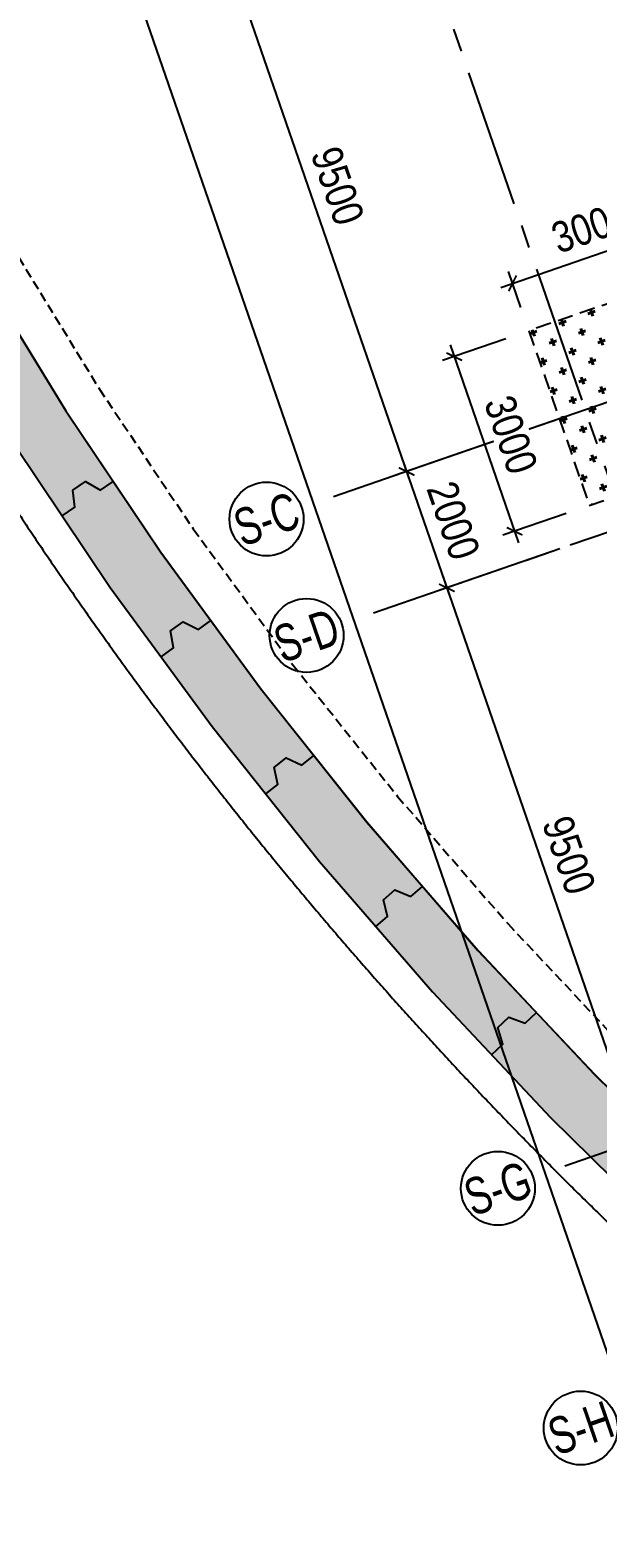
# Model space of a CAD drawing. Header units: millimetres. Extents: x -1534340 to 1713810, y -1348191 to 1114081.
# Drawn here: x 1041314 to 1050513, y -333544 to -309229 of the extents above; entities that cross this region are included whole.
import ezdxf
from ezdxf.enums import TextEntityAlignment as Align
from ezdxf.xclip import XClip

# ---------------------------------------------------------------- set-up
doc = ezdxf.new("R2010")
doc.units = ezdxf.units.MM
doc.header["$LTSCALE"] = 100
doc.header["$XCLIPFRAME"] = 0
doc.header["$PDMODE"] = 32
doc.header["$PDSIZE"] = 2.5
for name, pattern in [('CENTER2', [1.125, 0.75, -0.125, 0.125, -0.125]), ('DASHED', [4.5, 3, -1.5]), ('HIDDEN', [0.375, 0.25, -0.125]), ('Xref_ST_MBDV Cot vach 30.7.2022$0$DASHDOT', [1, 0.5, -0.25, 0, -0.25])]:
    doc.linetypes.add(name, pattern=pattern)
doc.layers.add('0-Hatch', color=250, linetype='Continuous', lineweight=40)
for name, color, linetype in [('0-khuat', 3, 'HIDDEN'), ('ccu11-Khuat', 9, 'DASHED'), ('ccu12-Truc', 13, 'CENTER2'), ('KC2-DIM', 251, 'Continuous'), ('KT-Dim', 8, 'Continuous'), ('Xref_ST_MBDV Cot vach 30.7.2022$0$Xref_ST_MBDV Cot vach 30.7.2022|Xref_ST_MBDV Cot vach 30.7.2022|Xref_ST_MBDV Cot vach 30.7.2022|Xref_ST_MBDV Cot vach 30.7.2022|A-CORE-OTLN', 2, 'Continuous'), ('Xref_ST_MBDV Cot vach 30.7.2022$0$Xref_ST_MBDV Cot vach 30.7.2022|Xref_ST_MBDV Cot vach 30.7.2022|Xref_ST_MBDV Cot vach 30.7.2022|Xref_ST_MBDV Cot vach 30.7.2022|A-WALL-PATT', 251, 'Continuous'), ('Xref_ST_MBDV Cot vach 30.7.2022$0$Xref_ST_MBDV Cot vach 30.7.2022|Xref_ST_MBDV Cot vach 30.7.2022|Xref_ST_MBDV Cot vach 30.7.2022|Xref_ST_MBDV Cot vach 30.7.2022|ccu12-Thay', 7, 'Continuous'), ('Xref_ST_MBDV Cot vach 30.7.2022$0$Xref_ST_MBDV Cot vach 30.7.2022|Xref_ST_MBDV Cot vach 30.7.2022|Xref_ST_MBDV Cot vach 30.7.2022|Xref_ST_MBDV Cot vach 30.7.2022|Site_plot line', 1, 'Xref_ST_MBDV Cot vach 30.7.2022$0$DASHDOT'), ('Xref_ST_MBDV Cot vach 30.7.2022|Xref_ST_MBDV Cot vach 30.7.2022|Xref_ST_MBDV Cot vach 30.7.2022|Xref_ST_MBDV Cot vach 30.7.2022|A-GRID-SYM', 50, 'Continuous')]:
    doc.layers.add(name, color=color, linetype=linetype)
doc.styles.add('Arial Narrow', font='ARIALN.TTF')
doc.styles.add('HBA-Text', font='GOTHIC.TTF')
doc.dimstyles.new('ccu12-200', dxfattribs={"dimscale": 200, "dimtxt": 2.5, "dimasz": 1, "dimexe": 1, "dimexo": 2, "dimgap": 1, "dimtad": 1, "dimdec": 0, "dimrnd": 5, "dimdsep": 46, "dimtxsty": 'Arial Narrow', "dimblk": 'ARCHTICK', "dimcen": -1, "dimdle": 1, "dimclrd": 256, "dimclre": 256, "dimclrt": 3, "dimadec": 0, "dimazin": 2, "dimtfac": 0.1, "dimtdec": 0, "dimtmove": 0, "dimatfit": 1, "dimldrblk": 'ARCHTICK', "dimfxl": 1, "dimtvp": 0.833333, "dimtolj": 1, "dimtzin": 12, "dimarcsym": 0})

# ---------------------------------------------------------------- blocks, each defined once
blk = doc.blocks.new('MC3000X3000')
at = {"layer": '0-Hatch', "ltscale": 2}
h = blk.add_hatch(dxfattribs=at)
h.set_pattern_fill('CROSS', color=256, scale=1000, style=0)
h.set_pattern_definition([(360, (0, -5e-10), (250, 250), [125, -375]), (90, (62.5, -62.5), (-250, 250), [125, -375])])
h.paths.add_polyline_path([(7876789, 1547059), (7876789, 1550059), (7873789, 1550059), (7873789, 1547059)])
at = {"layer": '0-khuat', "ltscale": 10}
blk.add_lwpolyline([(7873789, 1547059), (7876789, 1547059), (7876789, 1550059), (7873789, 1550059)], close=True, dxfattribs=at)
blk = doc.blocks.new('MBKC-B1-PN')
at = {"layer": 'ccu11-Khuat', "ltscale": 0.5}
blk.add_lwpolyline([(-13994, 14013), (-13389, 11348), (-12676, 8710), (-11856, 6103), (-10930, 3532), (-9900, 1001), (-8768, -1486), (-7535, -3925), (-6204, -6311), (-4777, -8642), (-3255, -10912), (-1642, -13118), (59, -15256), (1846, -17323), (3716, -19316), (5666, -21230), (7692, -23064), (9792, -24813), (11961, -26475), (14196, -28048)], dxfattribs=at)
at = {"layer": 'Xref_ST_MBDV Cot vach 30.7.2022$0$Xref_ST_MBDV Cot vach 30.7.2022|Xref_ST_MBDV Cot vach 30.7.2022|Xref_ST_MBDV Cot vach 30.7.2022|Xref_ST_MBDV Cot vach 30.7.2022|A-CORE-OTLN', "color": 6}
blk.add_lwpolyline([(-15131, 16595), (-14631, 13882), (-14020, 11191), (-13300, 8527), (-12472, 5895), (-11537, 3299), (-10497, 744), (-9354, -1768), (-8109, -4230), (-6765, -6640), (-5324, -8992), (-3788, -11284), (-2159, -13512), (-441, -15671), (1363, -17758), (3251, -19770), (5220, -21704), (7266, -23555), (9386, -25321), (11576, -26999), (13833, -28587)], dxfattribs=at)
at = {"layer": '0-khuat', "linetype": 'HIDDEN', "ltscale": 10, "rotation": 109.0471379539969}
blk.add_blockref('MC3000X3000', (4037942, -6947378), dxfattribs=at)
blk = doc.blocks.new('Xref_ST_MBDV Cot vach 30.7.2022$0$Tuong Vay01-flat-1')
at = {"layer": 'Xref_ST_MBDV Cot vach 30.7.2022$0$Xref_ST_MBDV Cot vach 30.7.2022|Xref_ST_MBDV Cot vach 30.7.2022|Xref_ST_MBDV Cot vach 30.7.2022|Xref_ST_MBDV Cot vach 30.7.2022|A-WALL-PATT'}
h = blk.add_hatch(dxfattribs=at)
h.set_pattern_fill('ACET-2D-VATLIEU04', color=256, scale=50, pattern_type=2)
h.set_pattern_definition([(50, (-11139561.84, -1407213.45), (-225.902474, 189.5546825), [37.5, -412.5]), (355, (-11139561.84, -1407213.45), (32.127212, 367.215716), [30, -330]), (100.4514, (-11139531.95, -1407216.06), (-341.231527, -62.944187), [31.870095, -350.571056]), (46.1842, (-11139561.84, -1407113.45), (-319.180497, 306.252097), [56.25, -618.75]), (96.6356, (-11139517.37, -1407120.34), (-516.995922, -60.144022), [47.805144, -525.8565]), (351.1842, (-11139561.84, -1407113.45), (84.740774, 546.39543), [45, -495]), (21, (-11139511.84, -1407138.45), (-105.680822, 275.3079534), [37.5, -412.5]), (326, (-11139511.84, -1407138.45), (206.128805, 305.59852), [30, -330]), (71.4514, (-11139486.97, -1407155.22), (-328.963765, 110.380101), [31.870095, -350.571056]), (37.5, (-11139561.84, -1407213.45), (-78.1345294, 101.8269012), [0, -326, 0, -335, 0, -331.25]), (7.5, (-11139561.84, -1407213.45), (-23.2793464, 176.824191), [0, -191, 0, -318.5, 0, -126.25]), (327.5, (-11139673.34, -1407213.45), (71.9444175, 112.9301145), [0, -125, 0, -390, 0, -517.5000003]), (317.5, (-11139723.34, -1407213.45), (158.0205496, 172.449169), [0, -162.5, 0, -259, 0, -367.5]), (45, (-11139561.84, -1407213.45), (-150.260191, 150.260191), []), (45, (-11139561.84, -1407152.2), (-150.260191, 150.260191), [])])
h.paths.add_polyline_path([(-82665, -118500), (-81837, -121132), (-80903, -123728), (-79863, -126284), (-78720, -128795), (-77475, -131258), (-76131, -133667), (-74689, -136020), (-73153, -138312), (-71525, -140539), (-69807, -142699), (-68002, -144786), (-66114, -146798), (-64145, -148731), (-62100, -150582), (-59980, -152349), (-57790, -154027), (-55533, -155614), (-53213, -157109), (-50835, -158507), (-48401, -159807), (-45916, -161007), (-43385, -162104), (-40811, -163097), (-38198, -163985), (-35551, -164765), (-32875, -165436), (-30174, -165998), (-27451, -166448), (-24702, -166789), (-4397, -168938), (36420, -167648), (41836, -160719), (12445, -24368), (8473, -9249), (-4719, -5521), (-10557, -9947), (-34021, -27848), (-39777, -32009), (-41249, -35294), (-45787, -38574), (-49368, -38942), (-57644, -44924), (-59845, -46601), (-61969, -48362), (-64020, -50208), (-65993, -52137), (-67887, -54144), (-69696, -56226), (-71420, -58381), (-73054, -60604), (-74596, -62892), (-76043, -65242), (-77394, -67648), (-78645, -70107), (-79794, -72615), (-80841, -75168), (-81782, -77762), (-82617, -80392), (-83343, -83054), (-83961, -85743), (-84468, -88455), (-84865, -91186), (-85149, -93930), (-85321, -96684), (-85381, -99530), (-85329, -102201), (-85163, -104955), (-84886, -107701), (-84496, -110432), (-83996, -113146), (-83385, -115836)], flags=16)
h.paths.add_polyline_path([(-83625, -118781), (-82785, -121452), (-81837, -124086), (-80781, -126680), (-79621, -129228), (-78358, -131727), (-76994, -134172), (-75531, -136560), (-73973, -138886), (-72320, -141146), (-70577, -143337), (-68746, -145455), (-66829, -147497), (-64832, -149459), (-62755, -151337), (-60604, -153130), (-58382, -154833), (-56092, -156444), (-53738, -157960), (-51324, -159379), (-48854, -160699), (-46333, -161916), (-43764, -163030), (-41151, -164038), (-38500, -164938), (-35814, -165730), (-33098, -166411), (-30357, -166981), (-27595, -167438), (-24816, -167783), (-4434, -169940), (36920, -168633), (42913, -160966), (13418, -24135), (9295, -8442), (-4926, -4424), (-11163, -9151), (-34617, -27045), (-40580, -31355), (-42052, -34640), (-46156, -37607), (-49737, -37975), (-58240, -44121), (-60467, -45819), (-62623, -47605), (-64704, -49479), (-66707, -51435), (-68628, -53472), (-70465, -55586), (-72214, -57772), (-73872, -60029), (-75437, -62350), (-76905, -64734), (-78276, -67176), (-79545, -69672), (-80712, -72217), (-81774, -74808), (-82729, -77440), (-83576, -80109), (-84314, -82810), (-84940, -85539), (-85455, -88291), (-85857, -91062), (-86146, -93847), (-86321, -96642), (-86382, -99529), (-86328, -102241), (-86160, -105036), (-85879, -107821), (-85484, -110593), (-84976, -113347), (-84356, -116078)])
at = {"layer": 'Xref_ST_MBDV Cot vach 30.7.2022$0$Xref_ST_MBDV Cot vach 30.7.2022|Xref_ST_MBDV Cot vach 30.7.2022|Xref_ST_MBDV Cot vach 30.7.2022|Xref_ST_MBDV Cot vach 30.7.2022|A-CORE-OTLN', "color": 6}
for points in [[(-85484, -110593), (-84976, -113347), (-84356, -116078), (-83625, -118781), (-82785, -121452), (-81837, -124086), (-80781, -126680), (-79621, -129228), (-78358, -131727), (-76994, -134172), (-75531, -136560), (-73973, -138886), (-72320, -141146), (-70577, -143337), (-68746, -145455), (-66829, -147497), (-64832, -149459), (-62755, -151337), (-60604, -153130), (-58382, -154833)], [(-84496, -110432), (-83996, -113146), (-83385, -115836), (-82665, -118500), (-81837, -121132), (-80903, -123728), (-79863, -126284), (-78720, -128795), (-77475, -131258), (-76131, -133667), (-74689, -136020), (-73153, -138312), (-71525, -140539), (-69807, -142699), (-68002, -144786), (-66114, -146798), (-64145, -148731), (-62100, -150582), (-59980, -152349), (-57790, -154027), (-55533, -155614)]]:
    blk.add_lwpolyline(points, dxfattribs=at)
at = {"layer": 'Xref_ST_MBDV Cot vach 30.7.2022$0$Xref_ST_MBDV Cot vach 30.7.2022|Xref_ST_MBDV Cot vach 30.7.2022|Xref_ST_MBDV Cot vach 30.7.2022|Xref_ST_MBDV Cot vach 30.7.2022|ccu12-Thay', "ltscale": 10}
for points in [[(-74752, -137723), (-74544, -137584), (-74580, -137306), (-74372, -137167), (-74129, -137305), (-73921, -137166)], [(-73146, -140016), (-72945, -139868), (-72991, -139593), (-72789, -139445), (-72541, -139573), (-72339, -139426)], [(-71448, -142242), (-71253, -142086), (-71311, -141812), (-71115, -141657), (-70861, -141775), (-70666, -141619)], [(-69661, -144396), (-69472, -144233), (-69541, -143962), (-69352, -143798), (-69094, -143906), (-68905, -143742)], [(-67787, -146476), (-67605, -146305), (-67685, -146037), (-67503, -145866), (-67240, -145963), (-67058, -145792)]]:
    blk.add_lwpolyline(points, dxfattribs=at)
at = {"layer": 'Xref_ST_MBDV Cot vach 30.7.2022$0$Xref_ST_MBDV Cot vach 30.7.2022|Xref_ST_MBDV Cot vach 30.7.2022|Xref_ST_MBDV Cot vach 30.7.2022|Xref_ST_MBDV Cot vach 30.7.2022|Site_plot line', "ltscale": 5000}
blk.add_arc((-17764, -99529), 69167, 126.14636, 263.7927, dxfattribs=at)
blk = doc.blocks.new('_ARCHTICK')
at = {"color": 0, "linetype": 'ByBlock', "const_width": 0.15}
blk.add_lwpolyline([(-0.5, -0.5), (0.5, 0.5)], dxfattribs=at)
blk = doc.blocks.new('*D1139')
at = {"layer": 'Defpoints', "color": 0, "transparency": 16777216}
for p in [(308279, -57856, 0), (312200, -66552, 0), (309168, -67599)]:
    blk.add_point(p, dxfattribs=at)
at = {"layer": 'KT-Dim', "lineweight": -2, "transparency": 16777216}
for p, q in [((307901, -57986), (305879, -58684)), ((306003, -58430), (309233, -67788)), ((311822, -66683), (308979, -67664))]:
    blk.add_line(p, q, dxfattribs=at)
at = {"layer": 'KT-Dim', "lineweight": -2, "transparency": 16777216, "xscale": 200, "yscale": 200, "zscale": 200}
for p, rotation in [((306068, -58619), 109.0471379636341), ((309168, -67599), 289.0471379636341)]:
    blk.add_blockref('_ARCHTICK', p, dxfattribs=dict(at, rotation=rotation))
at = {"layer": 'KT-Dim', "color": 3, "transparency": 16777216, "insert": (308048, -62961), "char_height": 500, "attachment_point": 5, "rotation": 289.0471, "style": 'Arial Narrow'}
blk.add_mtext('\\A1;9500', dxfattribs=at)
blk = doc.blocks.new('*D1140')
at = {"layer": 'Defpoints', "color": 0, "transparency": 16777216}
for p in [(312032, -68726, 0), (315815, -77470), (312921, -78469)]:
    blk.add_point(p, dxfattribs=at)
at = {"layer": 'KT-Dim', "lineweight": -2, "transparency": 16777216}
for p, q in [((311654, -68857), (309632, -69555)), ((309756, -69300), (312986, -78659)), ((315437, -77601), (312732, -78535))]:
    blk.add_line(p, q, dxfattribs=at)
at = {"layer": 'KT-Dim', "lineweight": -2, "transparency": 16777216, "xscale": 200, "yscale": 200, "zscale": 200}
for p, rotation in [((309821, -69489), 109.0471379636341), ((312921, -78469), 289.0471379636341)]:
    blk.add_blockref('_ARCHTICK', p, dxfattribs=dict(at, rotation=rotation))
at = {"layer": 'KT-Dim', "color": 3, "transparency": 16777216, "insert": (311801, -73831), "char_height": 500, "attachment_point": 5, "rotation": 289.0471, "style": 'Arial Narrow'}
blk.add_mtext('\\A1;9500', dxfattribs=at)
blk = doc.blocks.new('*D1141')
at = {"layer": 'Defpoints', "color": 0, "transparency": 16777216}
for p in [(311379, -66836, 0), (312032, -68726, 0), (309821, -69489)]:
    blk.add_point(p, dxfattribs=at)
at = {"layer": 'KT-Dim', "lineweight": -2, "transparency": 16777216}
for p, q in [((311001, -66966), (308979, -67664)), ((309103, -67410), (309886, -69678)), ((311654, -68857), (309632, -69555))]:
    blk.add_line(p, q, dxfattribs=at)
at = {"layer": 'KT-Dim', "lineweight": -2, "transparency": 16777216, "xscale": 200, "yscale": 200, "zscale": 200}
for p, rotation in [((309168, -67599), 109.0471379636341), ((309821, -69489), 289.0471379636341)]:
    blk.add_blockref('_ARCHTICK', p, dxfattribs=dict(at, rotation=rotation))
at = {"layer": 'KT-Dim', "color": 3, "transparency": 16777216, "insert": (309925, -68396), "char_height": 500, "attachment_point": 5, "rotation": 289.0471, "style": 'Arial Narrow'}
blk.add_mtext('\\A1;2000', dxfattribs=at)
blk = doc.blocks.new('GRID-SYM-flat-103')
at = {"layer": 'Xref_ST_MBDV Cot vach 30.7.2022|Xref_ST_MBDV Cot vach 30.7.2022|Xref_ST_MBDV Cot vach 30.7.2022|Xref_ST_MBDV Cot vach 30.7.2022|A-GRID-SYM'}
blk.add_circle((0, 0, 0), 900, dxfattribs=at)
at = {"layer": 'Xref_ST_MBDV Cot vach 30.7.2022|Xref_ST_MBDV Cot vach 30.7.2022|Xref_ST_MBDV Cot vach 30.7.2022|Xref_ST_MBDV Cot vach 30.7.2022|A-GRID-SYM', "style": 'HBA-Text'}
blk.add_attdef('GRID', text='', height=900, rotation=19.0471, dxfattribs=at).set_placement((0, 0, 0), align=Align.MIDDLE_CENTER)
blk = doc.blocks.new('*D1109')
at = {"layer": 'Defpoints', "color": 0, "transparency": 16777216}
for p in [(306861, -58345, 0), (323836, -104143), (320491, -105298)]:
    blk.add_point(p, dxfattribs=at)
at = {"layer": 'KT-Dim', "lineweight": -2, "transparency": 16777216}
for p, q in [((306483, -58476), (304366, -59206)), ((304490, -58952), (320556, -105487)), ((323458, -104273), (320302, -105363))]:
    blk.add_line(p, q, dxfattribs=at)
at = {"layer": 'KT-Dim', "lineweight": -2, "transparency": 16777216, "xscale": 200, "yscale": 200, "zscale": 200}
for p, rotation in [((304555, -59141), 109.0471379636341), ((320491, -105298), 289.0471379636341)]:
    blk.add_blockref('_ARCHTICK', p, dxfattribs=dict(at, rotation=rotation))
at = {"layer": 'KT-Dim', "color": 3, "transparency": 16777216, "insert": (312954, -82071), "char_height": 500, "attachment_point": 5, "rotation": 289.0471, "style": 'Arial Narrow'}
blk.add_mtext('\\A1;48830', dxfattribs=at)
blk = doc.blocks.new('*D1235')
at = {"layer": 'Defpoints', "color": 0, "ltscale": 0.5, "transparency": 16777216}
for p in [(1049409, -314117, -3), (1050388, -316952, -3), (1049175, -317371)]:
    blk.add_point(p, dxfattribs=at)
at = {"layer": 'KC2-DIM', "lineweight": -2, "ltscale": 0.5, "transparency": 16777216}
for p, q in [((1049031, -314247), (1048007, -314600)), ((1048131, -314346), (1049240, -317560)), ((1050010, -317083), (1048986, -317436))]:
    blk.add_line(p, q, dxfattribs=at)
at = {"layer": 'KC2-DIM', "lineweight": -2, "ltscale": 0.5, "transparency": 16777216, "xscale": 200, "yscale": 200, "zscale": 200}
for p, rotation in [((1048196, -314535), 109.0471379539803), ((1049175, -317371), 289.0471379539803)]:
    blk.add_blockref('_ARCHTICK', p, dxfattribs=dict(at, rotation=rotation))
at = {"layer": 'KC2-DIM', "color": 3, "ltscale": 0.5, "transparency": 16777216, "insert": (1049116, -315804), "char_height": 500, "attachment_point": 5, "rotation": 289.0471, "style": 'Arial Narrow', "bg_fill": 3, "box_fill_scale": 1.1, "bg_fill_color": 256, "bg_fill_true_color": 13158600, "bg_fill_transparency": 0}
blk.add_mtext('\\A1;3000', dxfattribs=at)
blk = doc.blocks.new('*D1236')
at = {"layer": 'Defpoints', "color": 0, "ltscale": 0.5, "transparency": 16777216}
for p in [(1051978, -312365), (1052244, -313137), (1049409, -314117, -3)]:
    blk.add_point(p, dxfattribs=at)
at = {"layer": 'KC2-DIM', "lineweight": -2, "ltscale": 0.5, "transparency": 16777216}
for p, q in [((1052114, -312759), (1051913, -312176)), ((1048953, -313410), (1052167, -312300)), ((1049278, -313738), (1049077, -313155))]:
    blk.add_line(p, q, dxfattribs=at)
at = {"layer": 'KC2-DIM', "lineweight": -2, "ltscale": 0.5, "transparency": 16777216, "xscale": 200, "yscale": 200, "zscale": 200}
for p, rotation in [((1051978, -312365), 19.04713795399764), ((1049142, -313345), 199.0471379539976)]:
    blk.add_blockref('_ARCHTICK', p, dxfattribs=dict(at, rotation=rotation))
at = {"layer": 'KC2-DIM', "color": 3, "ltscale": 0.5, "transparency": 16777216, "insert": (1050411, -312425), "char_height": 500, "attachment_point": 5, "rotation": 19.0471, "style": 'Arial Narrow', "bg_fill": 3, "box_fill_scale": 1.1, "bg_fill_color": 256, "bg_fill_true_color": 13158600, "bg_fill_transparency": 0}
blk.add_mtext('\\A1;3000', dxfattribs=at)
blk = doc.blocks.new('Grid-ST-flat-3')
at = {"layer": 'ccu12-Truc', "ltscale": 30}
for p, q in [((306868.6, -51554.5), (325957.9, -106846)), ((348389.9, -54057.7), (307655.7, -68121.1)), ((349042.6, -55948.2), (308308.4, -70011.6)), ((352142.8, -64928.1), (311408.7, -78991.5))]:
    blk.add_line(p, q, dxfattribs=at)
at = {"layer": 'KT-Dim'}
ref = blk.add_blockref('GRID-SYM-flat-103', (306896, -68371.6, 0), dxfattribs=dict(at, xscale=0.6666666666666666, yscale=0.6666666666666666, zscale=0.6666666666666666))
ref.add_attrib('GRID', 'S-C', dxfattribs={"layer": 'Xref_ST_MBDV Cot vach 30.7.2022|Xref_ST_MBDV Cot vach 30.7.2022|Xref_ST_MBDV Cot vach 30.7.2022|Xref_ST_MBDV Cot vach 30.7.2022|A-GRID-SYM', "height": 600, "rotation": 19, "style": 'HBA-Text', "width": 0.75}).set_placement((306896, -68371.6, 0), align=Align.MIDDLE_CENTER)
ref = blk.add_blockref('GRID-SYM-flat-103', (307546.1, -70262.4, 0), dxfattribs=dict(at, xscale=0.6666666666666666, yscale=0.6666666666666666, zscale=0.6666666666666666))
ref.add_attrib('GRID', 'S-D', dxfattribs={"layer": 'Xref_ST_MBDV Cot vach 30.7.2022|Xref_ST_MBDV Cot vach 30.7.2022|Xref_ST_MBDV Cot vach 30.7.2022|Xref_ST_MBDV Cot vach 30.7.2022|A-GRID-SYM', "height": 600, "rotation": 19, "style": 'HBA-Text', "width": 0.75}).set_placement((307546.1, -70262.4, 0), align=Align.MIDDLE_CENTER)
ref = blk.add_blockref('GRID-SYM-flat-103', (310649, -79241.9, 0), dxfattribs=dict(at, xscale=0.6666666666666666, yscale=0.6666666666666666, zscale=0.6666666666666666))
ref.add_attrib('GRID', 'S-G', dxfattribs={"layer": 'Xref_ST_MBDV Cot vach 30.7.2022|Xref_ST_MBDV Cot vach 30.7.2022|Xref_ST_MBDV Cot vach 30.7.2022|Xref_ST_MBDV Cot vach 30.7.2022|A-GRID-SYM', "height": 600, "rotation": 19, "style": 'HBA-Text', "width": 0.75}).set_placement((310649, -79241.9, 0), align=Align.MIDDLE_CENTER)
ref = blk.add_blockref('GRID-SYM-flat-103', (311992.9, -83134.8, 0), dxfattribs=dict(at, xscale=0.6666666666666666, yscale=0.6666666666666666, zscale=0.6666666666666666))
ref.add_attrib('GRID', 'S-H', dxfattribs={"layer": 'Xref_ST_MBDV Cot vach 30.7.2022|Xref_ST_MBDV Cot vach 30.7.2022|Xref_ST_MBDV Cot vach 30.7.2022|Xref_ST_MBDV Cot vach 30.7.2022|A-GRID-SYM', "height": 600, "rotation": 19, "style": 'HBA-Text', "width": 0.75}).set_placement((311992.9, -83134.8, 0), align=Align.MIDDLE_CENTER)
for base, p1, p2, picture, middle in [((309168.2, -67599.1, 0), (308278.7, -57855.8), (312200.2, -66552.3), '*D1139', (308048.4, -62960.5, 0)), ((320490.9, -105297.8, 0), (306860.8, -58345.3), (323836, -104142.9, 0), '*D1109', (312953.5, -82070.9, 0)), ((309820.8, -69489.4, 0), (311378.9, -66835.7, 0), (312031.6, -68726.2, 0), '*D1141', (309924.8, -68395.6, 0)), ((312921.2, -78469.5, 0), (312031.6, -68726.2, 0), (315815.2, -77470.3, 0), '*D1140', (311801.4, -73830.9, 0))]:
    dim = blk.add_linear_dim(base=base, p1=p1, p2=p2, angle=109.04714, dimstyle='ccu12-200', dxfattribs=at)
    dim.commit()
    dim.dimension.update_dxf_attribs({"geometry": picture, "text_midpoint": middle})

msp = doc.modelspace()

# ---------------------------------------------------------------- block references
ref = msp.add_blockref('Xref_ST_MBDV Cot vach 30.7.2022$0$Tuong Vay01-flat-1', (1116587.4, -179396.2))
XClip(ref).set_block_clipping_path([(-91541.6736345236, -190955.6682973447), (52438.3255017358, -76158.0499385341)])
msp.add_blockref('Grid-ST-flat-3', (738255.9, -248801.2))
at = {"layer": 'KC2-DIM', "ltscale": 0.5}
msp.add_blockref('MBKC-B1-PN', (1047218.4, -306420.8), dxfattribs=at)

# ---------------------------------------------------------------- next in the draw order: dimensions: what is measured, and where the dimension line sits
dim = msp.add_aligned_dim(p1=(1049408.7, -314116.5), p2=(1050387.7, -316952.3), distance=-1282.8, dimstyle='ccu12-200', override={"dimfxl": 150, "dimtfill": 1}, dxfattribs=at)
dim.commit()
dim.dimension.update_dxf_attribs({"geometry": '*D1235', "text_midpoint": (1049116, -315804.5, 3.1)})

# ---------------------------------------------------------------- next in the draw order: dimensions: what is measured, and where the dimension line sits
dim = msp.add_aligned_dim(p1=(1049408.7, -314116.5, -3.1), p2=(1052244.4, -313137.5), distance=816.7, dimstyle='ccu12-200', override={"dimfxl": 150, "dimtfill": 1}, dxfattribs=at)
dim.commit()
dim.dimension.update_dxf_attribs({"geometry": '*D1236', "text_midpoint": (1050411.5, -312424.7)})

doc.saveas('drawing.dxf')
